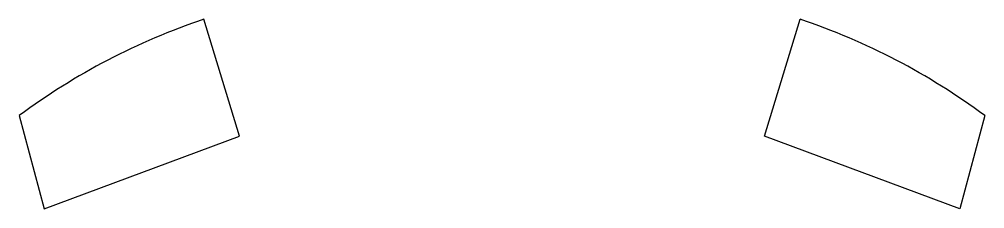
# Model space of a CAD drawing. Header units: millimetres. Extents: x -116 to 95, y 22 to 63.
import ezdxf

# ---------------------------------------------------------------- set-up
doc = ezdxf.new("R2010")
doc.units = ezdxf.units.MM

msp = doc.modelspace()

# ---------------------------------------------------------------- linework, layer by layer
for p, q in [((-67.62, 37.81), (-75.4, 63.26)), ((46.62, 37.81), (54.4, 63.26)), ((-115.54, 42.3), (-110.11, 22.03)), ((94.54, 42.3), (89.11, 22.03)), ((-110.11, 22.03), (-67.62, 37.81)), ((89.11, 22.03), (46.62, 37.81))]:
    msp.add_line(p, q)
for centre, start, end in [((-29.61, -73.29), 108.5365, 126.6268), ((8.61, -73.29), 413.3732, 431.4635)]:
    msp.add_arc(centre, 144.02, start, end)

doc.saveas('drawing.dxf')
